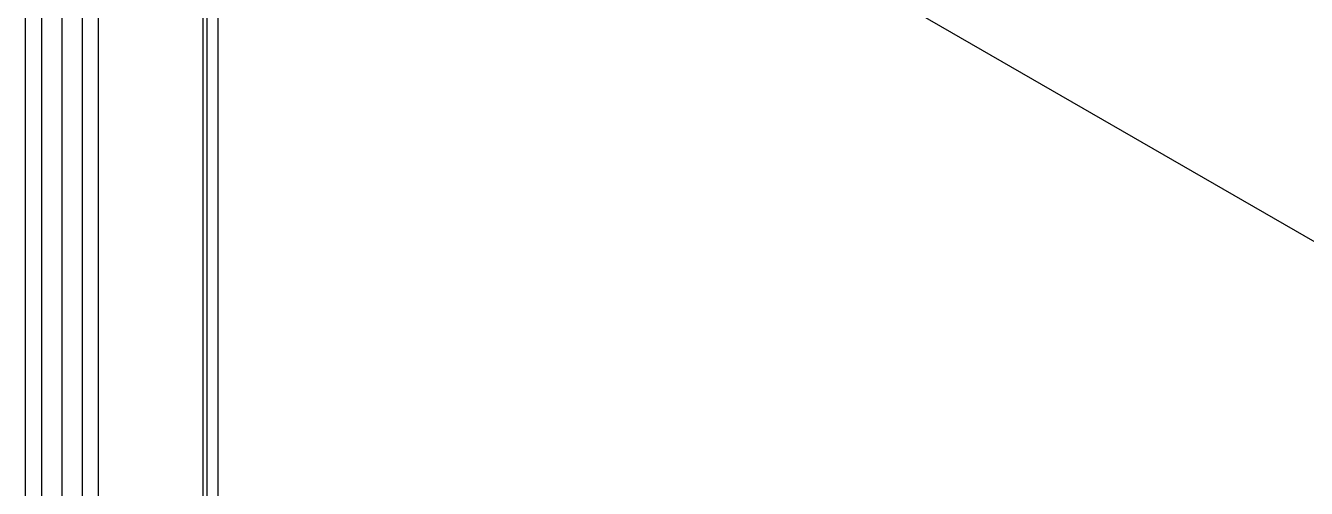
# Model space of a CAD drawing. Header units: millimetres. Extents: x 153 to 4750, y 92 to 3343.
# Drawn here: x 3312.5 to 3562.4, y 2581.3 to 2671.7 of the extents above; entities that cross this region are included whole.
import ezdxf

# ---------------------------------------------------------------- set-up
doc = ezdxf.new("R2010")
doc.units = ezdxf.units.MM

msp = doc.modelspace()

# ---------------------------------------------------------------- linework, layer by layer
for p, q in [((3312.54, 2262.64), (3312.54, 2774.65)), ((3315.64, 2773.58), (3315.64, 2261.42)), ((3319.62, 2773.13), (3319.62, 2260.95)), ((3323.59, 2773.58), (3323.59, 2261.42)), ((3326.69, 2767.68), (3326.69, 2262.64)), ((3347.09, 2754.64), (3347.09, 2274.42)), ((3347.91, 2754.16), (3347.91, 2242.79)), ((3350.02, 2752.94), (3350.02, 2241)), ((3625.09, 2594.14), (3350.02, 2752.94))]:
    msp.add_line(p, q)

doc.saveas('drawing.dxf')
